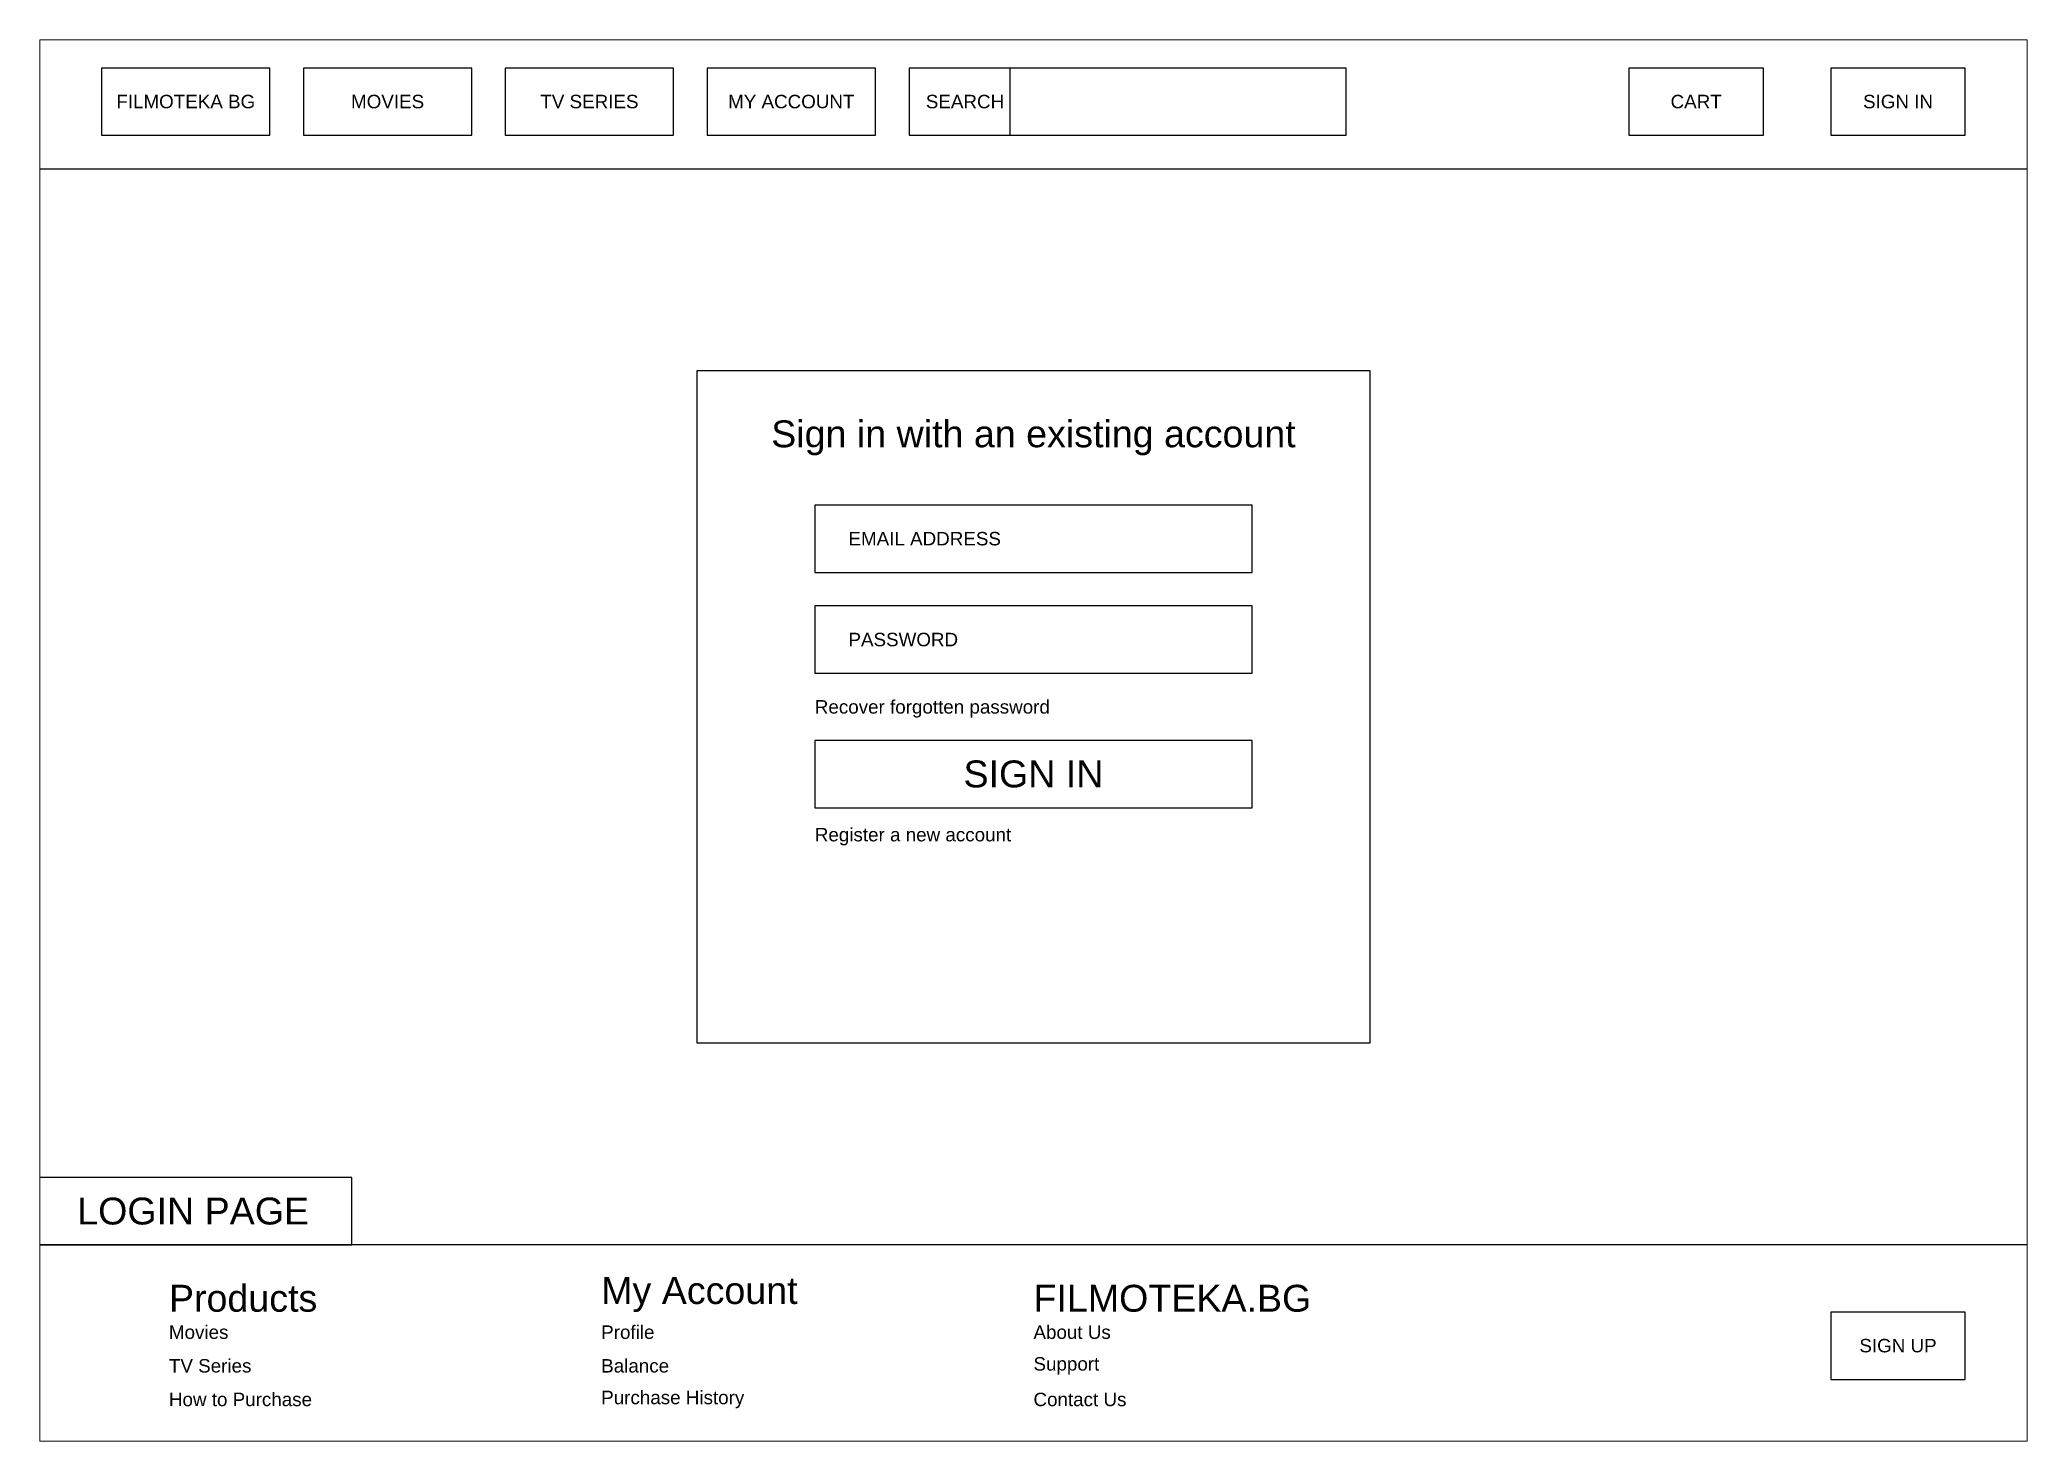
# Paper-space layout 'Sign In' of a CAD drawing. Header units: inches, sheet in millimetres. Extents: x 0 to 295, y 0 to 208.
# The model-space entities are those that its viewports show. They can reach past a viewport. Long polylines and large blocks are cut down to what shows.
import ezdxf

# ---------------------------------------------------------------- set-up
doc = ezdxf.new("R2010")
doc.units = ezdxf.units.IN
doc.header["$MEASUREMENT"] = 0
doc.styles.get("Standard").update_dxf_attribs({"font": 'arial.ttf'})

msp = doc.modelspace()

# ---------------------------------------------------------------- linework, layer by layer
for points in [[(1014.79, 1298.89), (1014.79, 1088.89), (1311.79, 1088.89), (1311.79, 1298.89)], [(1014.79, 1298.89), (1014.79, 1278.89), (1311.79, 1278.89), (1311.79, 1298.89)], [(1024.79, 1293.89), (1024.79, 1283.89), (1049.79, 1283.89), (1049.79, 1293.89)], [(1054.79, 1293.89), (1054.79, 1283.89), (1079.79, 1283.89), (1079.79, 1293.89)], [(1084.79, 1293.89), (1084.79, 1283.89), (1109.79, 1283.89), (1109.79, 1293.89)], [(1114.79, 1293.89), (1114.79, 1283.89), (1139.79, 1283.89), (1139.79, 1293.89)], [(1144.79, 1293.89), (1144.79, 1283.89), (1209.79, 1283.89), (1209.79, 1293.89)], [(1251.79, 1293.89), (1251.79, 1283.89), (1271.79, 1283.89), (1271.79, 1293.89)], [(1281.79, 1293.89), (1281.79, 1283.89), (1301.79, 1283.89), (1301.79, 1293.89)], [(1113.29, 1248.89), (1213.29, 1248.89), (1213.29, 1148.89), (1113.29, 1148.89)], [(1130.79, 1228.89), (1130.79, 1218.89), (1195.79, 1218.89), (1195.79, 1228.89)], [(1130.79, 1213.89), (1130.79, 1203.89), (1195.79, 1203.89), (1195.79, 1213.89)], [(1130.79, 1193.89), (1130.79, 1183.89), (1195.79, 1183.89), (1195.79, 1193.89)], [(1014.79, 1128.89), (1014.79, 1118.89), (1061.99, 1118.89), (1061.99, 1128.89)], [(1014.79, 1118.89), (1014.79, 1088.89), (1311.79, 1088.89), (1311.79, 1118.89)], [(1281.79, 1108.89), (1281.79, 1098.89), (1301.79, 1098.89), (1301.79, 1108.89)]]:
    msp.add_lwpolyline(points, close=True)
msp.add_lwpolyline([(1159.79, 1293.89), (1159.79, 1283.89)])

# ---------------------------------------------------------------- texts
for s, width, insert, char_height, attachment_point in [('FILMOTEKA BG', 23.0842, (1037.29, 1288.89), 2, 5), ('MOVIES', 23.0842, (1067.29, 1288.89), 2, 5), ('TV SERIES', 23.0842, (1097.29, 1288.89), 2, 5), ('MY ACCOUNT', 23.0842, (1127.29, 1288.89), 2, 5), ('SEARCH', 23.0842, (1147.29, 1288.89), 2, 4), ('CART', 23.0842, (1261.79, 1288.89), 2, 5), ('SIGN IN', 23.0842, (1291.79, 1288.89), 2, 5), ('Sign in with an existing account', 83.9172, (1163.29, 1238.89), 4, 5), ('EMAIL ADDRESS', 23.0842, (1135.79, 1223.89), 2, 4), ('PASSWORD', 23.0842, (1135.79, 1208.89), 2, 4), ('SIGN IN', 49.0621, (1163.29, 1188.89), 4, 5), ('My Account', 30.4886, (1099.04, 1108.89), 4, 7), ('Products', 23.0842, (1034.79, 1108.89), 4, 7), ('FILMOTEKA.BG', 23.0842, (1163.29, 1108.89), 4, 7), ('SIGN UP', 23.0842, (1291.79, 1103.89), 2, 5)]:
    msp.add_mtext_dynamic_manual_height_columns(s, width=width, gutter_width=1, heights=[0], dxfattribs=dict(insert=insert, char_height=char_height, attachment_point=attachment_point))
at = {"color": 5, "char_height": 2}
for s, width, insert, attachment_point in [('Recover forgotten password', 38.6013, (1130.79, 1199.89), 1), ('Register a new account', 38.6013, (1130.79, 1180.89), 1), ('Movies', 23.0842, (1034.79, 1105.89), 4), ('Profile', 23.0842, (1099.04, 1105.89), 4), ('About Us', 23.0842, (1163.29, 1105.89), 4), ('TV Series', 23.0842, (1034.79, 1100.89), 4), ('Balance', 23.0842, (1099.04, 1100.89), 4), ('Support', 23.0842, (1163.29, 1100.89), 4), ('How to Purchase', 23.0842, (1034.79, 1095.89), 4), ('Purchase History', 23.0842, (1099.04, 1095.89), 4), ('Contact Us', 23.0842, (1163.29, 1095.89), 4)]:
    msp.add_mtext_dynamic_manual_height_columns(s, width=width, gutter_width=1, heights=[0], dxfattribs=dict(at, insert=insert, attachment_point=attachment_point))
at = {"color": 1, "insert": (1038.39, 1123.89), "char_height": 4, "attachment_point": 5}
msp.add_mtext_dynamic_manual_height_columns('LOGIN PAGE', width=43.8721, gutter_width=1, heights=[0], dxfattribs=at)

psp = doc.layouts.new('Sign In')

# ---------------------------------------------------------------- viewports
at = {"layer": '0'}
psp.add_viewport(center=(147.7, 104.21), size=(295.41, 208.4145), view_center_point=(1163.29, 1193.89), view_height=208.4146, dxfattribs=at)

doc.saveas('drawing.dxf')
